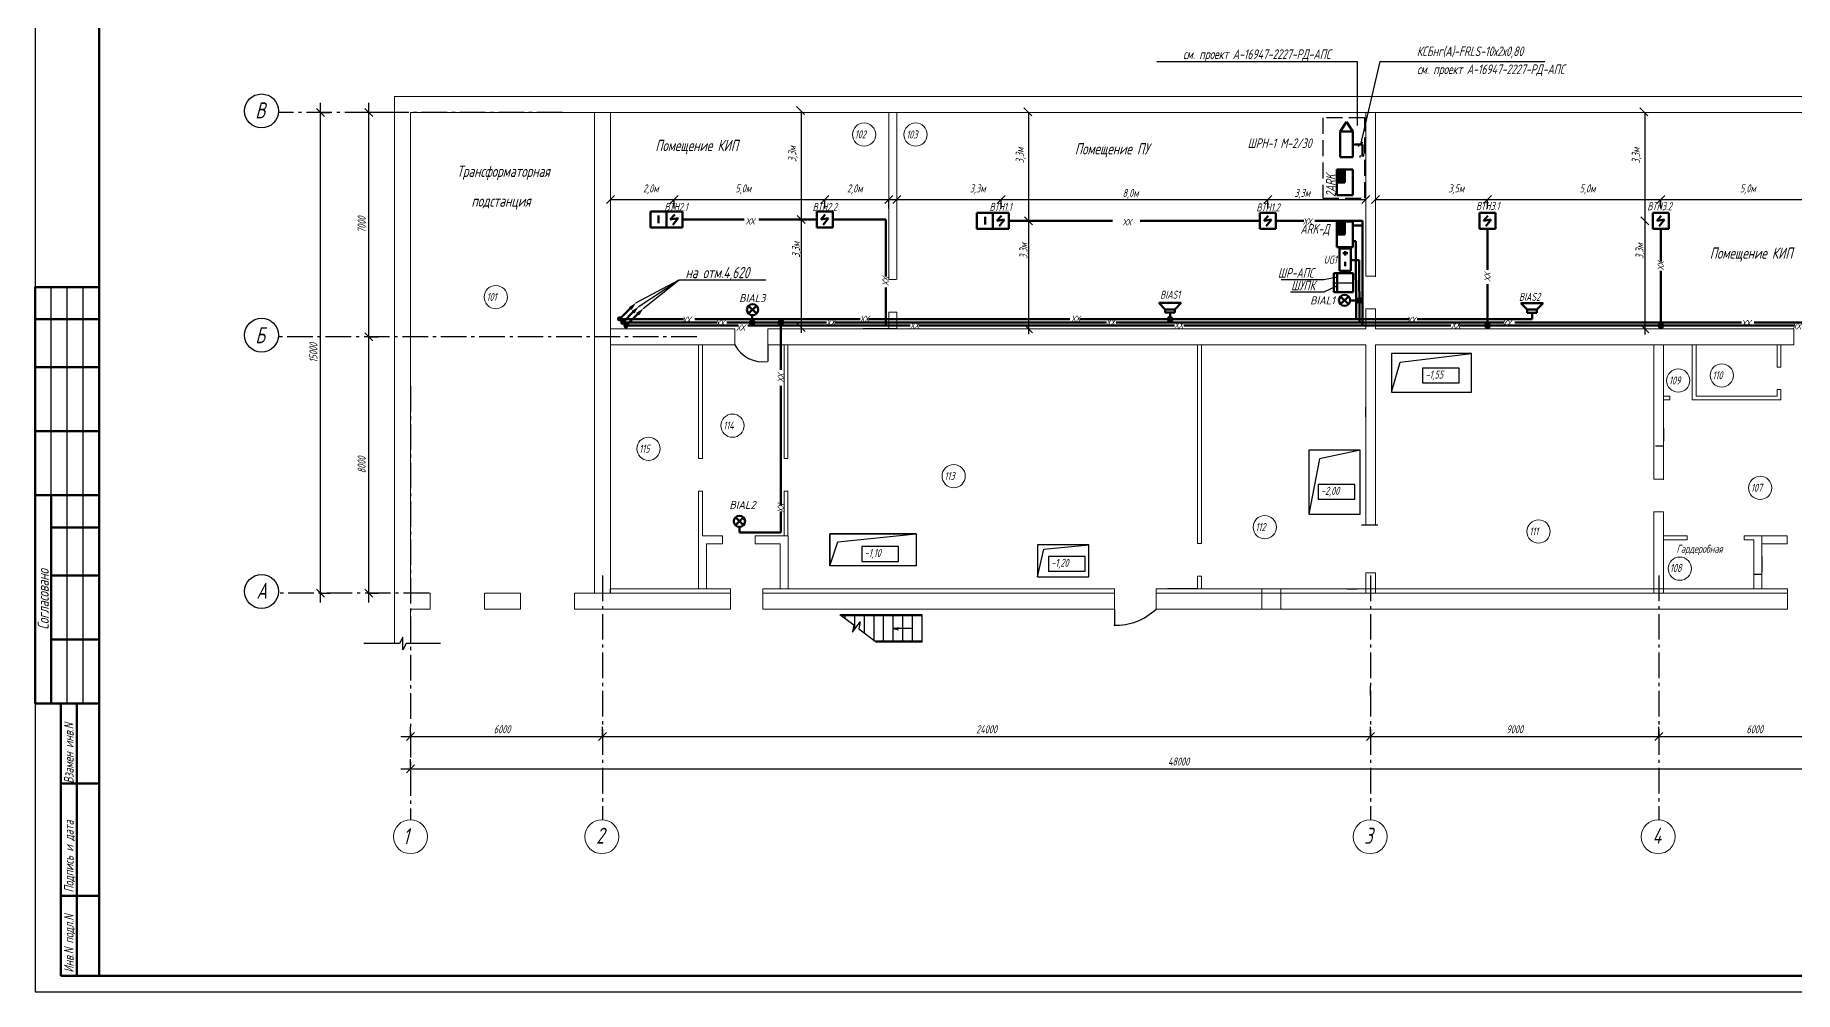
# Model space of a CAD drawing. Header units: millimetres. Extents: x 1866 to 7967, y 1263 to 3609.
# Drawn here: x 2739 to 3289, y 1268 to 1567 of the extents above; entities that cross this region are included whole.
import ezdxf
from ezdxf import colors
from ezdxf.entities.mleader import LeaderData, LeaderLine
from ezdxf.math import Vec2, Vec3

# ---------------------------------------------------------------- set-up
doc = ezdxf.new("R2010")
doc.units = ezdxf.units.MM
doc.linetypes.add('GOST2.303 6', pattern=[12, 8, -1.5, 1, -1.5])
doc.linetypes.add('gost5', pattern=[7, 5, -2, 0])
doc.layers.get('Defpoints').update_dxf_attribs({"color": 33})
for name, color, linetype, lineweight in [('Датчики (Вновь)', 2, 'Continuous', 50), ('ЗАГОЛОВКИ', 182, 'Continuous', 40), ('КаБель силовой (Вновь)', 1, 'Continuous', 60), ('Линия выноска', 137, 'Continuous', 25), ('линия связи', 3, 'Continuous', 60), ('Линия связи (Вновь)', 3, 'Continuous', 60), ('Рамка толстая', 7, 'Continuous', 60), ('Рамка тонкая', 5, 'Continuous', 25), ('СОУЭ', 160, 'Continuous', 60), ('стена', 7, 'Continuous', 20), ('Текст', 2, 'Continuous', 20), ('ТОНКИЕ', 150, 'Continuous', 9), ('Штампы', 252, 'Continuous', 25), ('Щиты пульты (Вновь)', 5, 'Continuous', 50), ('Эл. аппараты (Вновь)', 93, 'Continuous', 50)]:
    doc.layers.add(name, color=color, linetype=linetype, lineweight=lineweight)
doc.layers.add('оси', color=1, linetype='GOST2.303 6')
doc.layers.add('Размеры', color=5, linetype='Continuous')
doc.styles.add('Simplex', font='simplex.shx', dxfattribs={"width": 0.7, "oblique": 15})
doc.styles.get("Standard").update_dxf_attribs({"font": 'arial.ttf'})
doc.dimstyles.new('Cadet25_1', dxfattribs={"dimtxt": 2.5, "dimasz": 2.5, "dimexe": 3, "dimexo": 0, "dimgap": 1, "dimtad": 1, "dimdec": 0, "dimlfac": 100, "dimtxsty": 'Standard', "dimblk": 'OBLIQUE', "dimcen": -30, "dimdle": 3, "dimclrd": 256, "dimadec": 0, "dimazin": 0, "dimtfac": 1, "dimtdec": 0, "dimtmove": 0, "dimatfit": 0, "dimfxl": 0, "dimarcsym": 0})

# ---------------------------------------------------------------- blocks, each defined once
blk = doc.blocks.new('A$C551E481E')
at = {"layer": 'Рамка толстая'}
for p, q in [((20, 589), (20, 5)), ((20, 5), (836, 5))]:
    blk.add_line(p, q, dxfattribs=at)
at = {"layer": 'Рамка тонкая'}
for p, q in [((0, 594), (0, 0)), ((0, 0), (841, 0))]:
    blk.add_line(p, q, dxfattribs=at)
blk = doc.blocks.new('_Oblique')
at = {"color": 0, "linetype": 'ByBlock', "lineweight": -2}
blk.add_line((-0.5, -0.5), (0.5, 0.5), dxfattribs=at)
blk = doc.blocks.new('*D21')
at = {"lineweight": -2, "transparency": 16777216}
blk.add_line((2843.56, 1389.39), (2843.56, 1475.39), dxfattribs=at)
at = {"color": 0, "lineweight": -2, "transparency": 16777216}
for p, q in [((2843.56, 1472.39), (2846.56, 1472.39)), ((2843.56, 1392.39), (2846.56, 1392.39))]:
    blk.add_line(p, q, dxfattribs=at)
at = {"layer": 'Defpoints', "color": 0, "transparency": 16777216}
for p in [(2843.56, 1472.39), (2843.56, 1472.39), (2843.56, 1392.39)]:
    blk.add_point(p, dxfattribs=at)
at = {"lineweight": -2, "transparency": 16777216, "xscale": 2.5, "yscale": 2.5, "zscale": 2.5}
for p, rotation in [((2843.56, 1472.39), 90), ((2843.56, 1392.39), 270)]:
    blk.add_blockref('_Oblique', p, dxfattribs=dict(at, rotation=rotation))
at = {"color": 0, "transparency": 16777216, "insert": (2841.31, 1432.39), "char_height": 2.5, "attachment_point": 5, "rotation": 90, "style": 'Simplex'}
blk.add_mtext('8000', dxfattribs=at)
blk = doc.blocks.new('*D22')
at = {"lineweight": -2, "transparency": 16777216}
blk.add_line((2843.56, 1469.39), (2843.56, 1545.39), dxfattribs=at)
at = {"color": 0, "lineweight": -2, "transparency": 16777216}
for p, q in [((2848.47, 1542.39), (2840.56, 1542.39)), ((2843.56, 1472.39), (2846.56, 1472.39))]:
    blk.add_line(p, q, dxfattribs=at)
at = {"layer": 'Defpoints', "color": 0, "transparency": 16777216}
for p in [(2843.56, 1542.39), (2848.47, 1542.39), (2843.56, 1472.39)]:
    blk.add_point(p, dxfattribs=at)
at = {"lineweight": -2, "transparency": 16777216, "xscale": 2.5, "yscale": 2.5, "zscale": 2.5}
for p, rotation in [((2843.56, 1542.39), 90), ((2843.56, 1472.39), 270)]:
    blk.add_blockref('_Oblique', p, dxfattribs=dict(at, rotation=rotation))
at = {"color": 0, "transparency": 16777216, "insert": (2841.31, 1507.39), "char_height": 2.5, "attachment_point": 5, "rotation": 90, "style": 'Simplex'}
blk.add_mtext('7000', dxfattribs=at)
blk = doc.blocks.new('*D23')
at = {"lineweight": -2, "transparency": 16777216}
blk.add_line((2828.49, 1389.39), (2828.49, 1545.39), dxfattribs=at)
at = {"color": 0, "lineweight": -2, "transparency": 16777216}
for p, q in [((2828.49, 1542.39), (2831.49, 1542.39)), ((2828.49, 1392.39), (2831.49, 1392.39))]:
    blk.add_line(p, q, dxfattribs=at)
at = {"layer": 'Defpoints', "color": 0, "transparency": 16777216}
for p in [(2828.49, 1542.39), (2828.49, 1542.39), (2828.49, 1392.39)]:
    blk.add_point(p, dxfattribs=at)
at = {"lineweight": -2, "transparency": 16777216, "xscale": 2.5, "yscale": 2.5, "zscale": 2.5}
for p, rotation in [((2828.49, 1542.39), 90), ((2828.49, 1392.39), 270)]:
    blk.add_blockref('_Oblique', p, dxfattribs=dict(at, rotation=rotation))
at = {"color": 0, "transparency": 16777216, "insert": (2826.24, 1467.39), "char_height": 2.5, "attachment_point": 5, "rotation": 90, "style": 'Simplex'}
blk.add_mtext('15000', dxfattribs=at)
blk = doc.blocks.new('A$C16DF54B3')
at = {"layer": 'СОУЭ'}
for p, q in [((0.51, 2.99), (2.99, 0.51)), ((0.51, 0.51), (2.99, 2.99))]:
    blk.add_line(p, q, dxfattribs=at)
blk.add_circle((1.75, 1.75), 1.75, dxfattribs=at)
blk = doc.blocks.new('A$C1E84259F')
at = {"layer": 'СОУЭ'}
for p, q in [((0, 3), (7, 3)), ((2, 1), (0, 3)), ((2, 1), (2, 0)), ((5, 1), (2, 1)), ((5, 1), (7, 3)), ((5, 0), (5, 1)), ((2, 0), (5, 0))]:
    blk.add_line(p, q, dxfattribs=at)
blk = doc.blocks.new('_None')
blk = doc.blocks.new('A$C15B22022')
at = {"layer": 'Щиты пульты (Вновь)'}
for p, q in [((0, 6), (0, 0)), ((6, 6), (0, 6)), ((6, 0), (6, 6)), ((0, 1), (6, 1)), ((0, 0), (6, 0))]:
    blk.add_line(p, q, dxfattribs=at)

msp = doc.modelspace()

# ---------------------------------------------------------------- hatches: boundary and pattern name
at = {"layer": 'Датчики (Вновь)'}
for points in [[(3145.993, 1520.605), (3148.493, 1520.605), (3148.493, 1524.605), (3145.993, 1524.605)], [(3145.993, 1504.355), (3148.493, 1504.355), (3148.493, 1508.355), (3145.993, 1508.355)]]:
    msp.add_hatch(color=256, dxfattribs=at).paths.add_polyline_path(points)
at = {"layer": 'Эл. аппараты (Вновь)'}
msp.add_hatch(color=256, dxfattribs=at).paths.add_polyline_path([(2921.094, 1477.997, 1), (2922.694, 1477.997, 1)])
h = msp.add_hatch(color=256, dxfattribs=at)
edge = h.paths.add_edge_path()
edge.add_arc((2922.895, 1476.889), 0.8, 0, 360)
h = msp.add_hatch(color=256, dxfattribs=at)
edge = h.paths.add_edge_path()
edge.add_arc((2923.894, 1475.821), 0.8, 0, 360)

# ---------------------------------------------------------------- linework, layer by layer
for p, q in [((2938.961, 1512.444), (2938.961, 1515.259)), ((2986.059, 1512.444), (2986.059, 1515.259)), ((3006.059, 1512.444), (3006.059, 1515.259)), ((3041.089, 1512.444), (3041.089, 1515.259)), ((3124.475, 1512.444), (3124.475, 1515.259)), ((3193.059, 1512.444), (3193.059, 1515.259)), ((3247.25, 1512.444), (3247.25, 1515.259)), ((3145.087, 1489.279), (3151.087, 1489.279)), ((3008.559, 1474.891), (2998.046, 1474.891)), ((2968.195, 1469.891), (2968.195, 1464.722)), ((3163.059, 1455.128), (3165.74, 1464.516)), ((3165.74, 1464.516), (3188.059, 1467.128)), ((3155.059, 1447.412), (3155.059, 1450.412)), ((3248.059, 1443.793), (3248.059, 1439.78)), ((3153.254, 1437.031), (3140.542, 1434.299)), ((3248.059, 1438.193), (3245.559, 1438.193)), ((3140.542, 1434.299), (3137.254, 1417.031)), ((3153.67, 1413.731), (3158.828, 1413.731)), ((3014.571, 1410.882), (2987.571, 1410.882)), ((2987.571, 1410.882), (2987.571, 1400.882)), ((2987.571, 1400.882), (2990.067, 1408.364)), ((2990.067, 1408.364), (3014.571, 1410.882)), ((3068.496, 1407.421), (3052.496, 1407.421)), ((3052.496, 1407.421), (3052.496, 1397.421)), ((3054.414, 1406.045), (3068.496, 1407.421)), ((3052.496, 1397.421), (3054.414, 1406.045)), ((3278.759, 1403.774), (3278.759, 1399.043)), ((3276.374, 1398.24), (3278.874, 1398.24)), ((2919.059, 1392.436), (2919.059, 1393.736)), ((3102.509, 1393.736), (3093.177, 1393.736)), ((3149.153, 1393.736), (3152.432, 1393.736)), ((3016.406, 1385.543), (2991.011, 1385.543)), ((3016.406, 1377.043), (3016.406, 1385.543)), ((3076.509, 1387.391), (3076.509, 1382.506)), ((3016.406, 1385.243), (2991.405, 1385.243)), ((2992.406, 1384.479), (2992.406, 1385.243)), ((2995.406, 1381.154), (2995.406, 1385.243)), ((2998.406, 1379.903), (2998.406, 1385.243)), ((3001.406, 1377.343), (3001.406, 1385.243)), ((3004.406, 1377.343), (3004.406, 1385.243)), ((3007.406, 1377.343), (3007.406, 1385.243)), ((3007.406, 1381.293), (3009.022, 1381.667)), ((3013.406, 1381.293), (3007.406, 1381.293)), ((3007.406, 1381.293), (3009.022, 1380.919)), ((3010.406, 1377.343), (3010.406, 1385.243)), ((3013.406, 1377.343), (3013.406, 1385.243)), ((3016.406, 1377.343), (3001.762, 1377.343)), ((3016.406, 1377.043), (3002.156, 1377.043)), ((3156.559, 1360.411), (3156.559, 1363.411)), ((2856.559, 1360.403), (2856.559, 1357.398)), ((2853.559, 1347.605), (2919.559, 1347.605)), ((2856.559, 1347.605), (2856.559, 1350.605)), ((2913.559, 1347.605), (3159.559, 1347.605)), ((2916.559, 1347.605), (2916.559, 1350.605)), ((2916.559, 1347.605), (2916.559, 1350.605)), ((3153.559, 1347.605), (3249.559, 1347.605)), ((3156.559, 1347.605), (3156.559, 1350.605)), ((3156.559, 1347.605), (3156.559, 1350.605)), ((3243.559, 1347.605), (3309.559, 1347.605)), ((3246.559, 1347.605), (3246.559, 1350.605)), ((3246.559, 1347.605), (3246.559, 1350.605)), ((2853.559, 1337.537), (3339.559, 1337.537)), ((2856.559, 1337.537), (2856.559, 1340.537))]:
    msp.add_line(p, q)
at = {"lineweight": 60}
for p, q in [((2747.324, 1272.897), (2747.324, 1357.897)), ((2747.324, 1357.897), (2759.324, 1357.897)), ((2752.324, 1272.897), (2752.324, 1357.897)), ((2759.324, 1332.897), (2747.324, 1332.897)), ((2759.324, 1272.897), (2759.324, 1327.897)), ((2759.324, 1297.897), (2747.324, 1297.897)), ((2759.324, 1272.897), (2747.324, 1272.897))]:
    msp.add_line(p, q, dxfattribs=at)
at = {"color": 7, "lineweight": -3}
msp.add_line((2759.324, 1357.897), (2747.324, 1357.897), dxfattribs=at)
msp.add_line((2759.324, 1357.897), (2747.324, 1357.897), dxfattribs=at)
msp.add_line((2759.324, 1357.897), (2747.324, 1357.897), dxfattribs=at)
at = {"color": 7, "lineweight": 30}
msp.add_line((2759.324, 1272.897), (2759.324, 1357.897), dxfattribs=at)
at = {"color": 0, "linetype": 'ByBlock', "lineweight": -2}
for p, q in [((2857.809, 1348.855), (2855.309, 1346.355)), ((2915.309, 1346.355), (2917.809, 1348.855))]:
    msp.add_line(p, q, dxfattribs=at)
at = {"linetype": 'gost5'}
msp.add_lwpolyline([(3141.605, 1515.621), (3154.722, 1515.621), (3154.722, 1540.786), (3141.605, 1540.786)], close=True, dxfattribs=at)
for points in [[(3163.059, 1467.128), (3163.059, 1455.128), (3188.059, 1455.128), (3188.059, 1467.128)], [(3172.774, 1457.992), (3184.245, 1457.992), (3184.245, 1462.602), (3172.774, 1462.602)], [(3137.254, 1417.031), (3153.254, 1417.031), (3153.254, 1437.031), (3137.254, 1437.031)], [(3140.116, 1421.66), (3151.587, 1421.66), (3151.587, 1426.27), (3140.116, 1426.27)], [(2987.571, 1410.882), (3014.571, 1410.882), (3014.571, 1400.882), (2987.571, 1400.882)], [(3068.496, 1407.421), (3052.496, 1407.421), (3052.496, 1397.421), (3068.496, 1397.421)], [(2997.559, 1402.28), (3009.03, 1402.28), (3009.03, 1406.891), (2997.559, 1406.891)], [(3055.878, 1399.206), (3067.349, 1399.206), (3067.349, 1403.817), (3055.878, 1403.817)]]:
    msp.add_lwpolyline(points, close=True)
at = {"color": 6, "lineweight": 50}
for centre in [(3153.064, 1483.699), (2963.336, 1476.891), (2972.309, 1476.891), (3093.883, 1477.891), (3193.089, 1475.891), (3247.25, 1475.891)]:
    msp.add_circle(centre, 0.72, dxfattribs=at)
for centre, radius, start, end in [((2966.562, 1474.21), 9.623, 206.67278, 279.579), ((3077.137, 1400.131), 17.759, 267.35227, 314.16122)]:
    msp.add_arc(centre, radius, start, end)
msp.add_spline([(3153.334, 1528.359), (3153.334, 1528.918), (3154.411, 1528.918), (3154.411, 1529.416)], degree=3)
at = {"layer": 'Датчики (Вновь)', "color": 5}
for p, q in [((3148.993, 1539.466), (3146.993, 1536.466)), ((3150.993, 1536.466), (3148.993, 1539.466)), ((3150.993, 1536.466), (3146.993, 1536.466)), ((3146.993, 1536.466), (3146.993, 1528.466)), ((3150.993, 1528.466), (3150.993, 1536.466)), ((3146.993, 1528.466), (3150.993, 1528.466))]:
    msp.add_line(p, q, dxfattribs=at)
at = {"layer": 'Датчики (Вновь)'}
for p, q in [((3150.993, 1524.605), (3145.993, 1524.605)), ((3145.993, 1524.605), (3145.993, 1516.605)), ((3148.493, 1520.605), (3148.493, 1524.605)), ((3150.993, 1516.605), (3150.993, 1524.605)), ((3145.993, 1520.605), (3148.493, 1520.605)), ((3145.993, 1516.605), (3150.993, 1516.605)), ((3150.993, 1508.355), (3145.993, 1508.355)), ((3145.993, 1508.355), (3145.993, 1500.355)), ((3148.493, 1504.355), (3148.493, 1508.355)), ((3150.993, 1500.355), (3150.993, 1508.355)), ((3145.993, 1504.355), (3148.493, 1504.355)), ((3145.993, 1500.355), (3150.993, 1500.355))]:
    msp.add_line(p, q, dxfattribs=at)
at = {"layer": 'Датчики (Вновь)', "color": 2}
for p, q in [((2931.559, 1511.557), (2931.559, 1506.557)), ((2931.559, 1506.557), (2936.559, 1506.557)), ((2936.559, 1511.557), (2941.559, 1511.557)), ((2936.559, 1506.557), (2936.559, 1511.557)), ((2941.559, 1506.557), (2936.559, 1506.557)), ((2939.178, 1510.606), (2937.754, 1509.026)), ((2937.754, 1509.026), (2940.206, 1509.461)), ((2940.206, 1509.461), (2938.506, 1507.367)), ((2941.559, 1511.557), (2941.559, 1506.557)), ((2988.559, 1511.557), (2983.559, 1511.557)), ((2983.559, 1511.557), (2983.559, 1506.557)), ((2983.559, 1506.557), (2988.559, 1506.557)), ((2986.178, 1510.606), (2984.754, 1509.026)), ((2984.754, 1509.026), (2987.206, 1509.461)), ((2987.206, 1509.461), (2985.506, 1507.367)), ((2988.559, 1506.557), (2988.559, 1511.557)), ((3033.559, 1511.141), (3033.559, 1506.141)), ((3038.559, 1511.141), (3043.559, 1511.141)), ((3038.559, 1506.141), (3038.559, 1511.141)), ((3041.178, 1510.19), (3039.754, 1508.609)), ((3039.754, 1508.609), (3042.206, 1509.044)), ((3042.206, 1509.044), (3040.506, 1506.95)), ((3043.559, 1511.141), (3043.559, 1506.141)), ((3121.975, 1511.141), (3126.975, 1511.141)), ((3121.975, 1506.141), (3121.975, 1511.141)), ((3124.593, 1510.19), (3123.17, 1508.609)), ((3123.17, 1508.609), (3125.621, 1509.044)), ((3125.621, 1509.044), (3123.921, 1506.95)), ((3126.975, 1511.141), (3126.975, 1506.141)), ((3190.589, 1511.141), (3195.589, 1511.141)), ((3190.589, 1506.141), (3190.589, 1511.141)), ((3193.208, 1510.19), (3191.785, 1508.609)), ((3191.785, 1508.609), (3194.236, 1509.044)), ((3194.236, 1509.044), (3192.536, 1506.95)), ((3195.589, 1511.141), (3195.589, 1506.141)), ((3244.75, 1511.141), (3249.75, 1511.141)), ((3244.75, 1506.141), (3244.75, 1511.141)), ((3247.369, 1510.19), (3245.945, 1508.609)), ((3245.945, 1508.609), (3248.396, 1509.044)), ((3248.396, 1509.044), (3246.696, 1506.95)), ((3249.75, 1511.141), (3249.75, 1506.141)), ((3033.559, 1506.141), (3038.559, 1506.141)), ((3043.559, 1506.141), (3038.559, 1506.141)), ((3126.975, 1506.141), (3121.975, 1506.141)), ((3195.589, 1506.141), (3190.589, 1506.141)), ((3249.75, 1506.141), (3244.75, 1506.141))]:
    msp.add_line(p, q, dxfattribs=at)
at = {"layer": 'Датчики (Вновь)', "color": 1}
for p, q in [((2936.559, 1511.557), (2931.559, 1511.557)), ((2931.559, 1511.557), (2931.559, 1506.557)), ((2931.559, 1506.557), (2936.559, 1506.557)), ((2934.112, 1507.891), (2934.112, 1510.224)), ((2936.559, 1506.557), (2936.559, 1511.557)), ((3038.559, 1511.141), (3033.559, 1511.141)), ((3033.559, 1511.141), (3033.559, 1506.141)), ((3036.112, 1507.474), (3036.112, 1509.807)), ((3038.559, 1506.141), (3038.559, 1511.141)), ((3033.559, 1506.141), (3038.559, 1506.141))]:
    msp.add_line(p, q, dxfattribs=at)
at = {"layer": 'КаБель силовой (Вновь)'}
for p, q in [((2922.419, 1478.399), (2925.233, 1481.21)), ((2923.439, 1477.392), (2926.091, 1480.044)), ((2923.98, 1475.879), (2927.547, 1479.445))]:
    msp.add_line(p, q, dxfattribs=at)
for points in [[(2924.797, 1481.646), (2925.669, 1480.774), (2927.001, 1482.977)], [(2925.655, 1480.48), (2926.527, 1479.608), (2927.859, 1481.812)], [(2927.11, 1479.881), (2927.983, 1479.009), (2929.314, 1481.213)]]:
    msp.add_solid(points, dxfattribs=at)
at = {"layer": 'Линия выноска'}
for p, q in [((3089.708, 1558.337), (3152.331, 1558.337)), ((3152.331, 1558.337), (3152.296, 1538.327)), ((3159.472, 1558.337), (3153.381, 1532.466)), ((3159.472, 1558.337), (3210.959, 1558.337)), ((3154.089, 1533.173), (3152.674, 1531.759))]:
    msp.add_line(p, q, dxfattribs=at)
at = {"layer": 'Линия выноска', "linetype": 'ByBlock', "lineweight": -2}
msp.add_line((2940.168, 1486.777), (2940.168, 1486.777), dxfattribs=at)
for points in [[(2927.001, 1482.977), (2940.493, 1490.16)], [(2927.746, 1481.744), (2940.493, 1490.16)], [(2929.314, 1481.213), (2940.493, 1490.16)], [(2940.493, 1490.16), (2967.615, 1490.16)]]:
    msp.add_lwpolyline(points, dxfattribs=at)
at = {"layer": 'линия связи'}
for p, q in [((2941.559, 1509.057), (2960.857, 1509.057)), ((2965.393, 1509.057), (2983.559, 1509.057)), ((2988.559, 1509.057), (3005.059, 1509.057)), ((3005.059, 1509.057), (3005.059, 1491.195)), ((3043.559, 1508.641), (3075.955, 1508.641)), ((3084.591, 1508.641), (3121.975, 1508.641)), ((3126.975, 1508.641), (3135.708, 1508.641)), ((3139.122, 1508.641), (3154.059, 1508.641)), ((3154.059, 1508.641), (3154.059, 1475.891)), ((3193.089, 1493.278), (3193.089, 1506.141)), ((3247.25, 1495.867), (3247.25, 1506.141)), ((3150.388, 1499.959), (3146.86, 1499.959)), ((3146.86, 1499.959), (3146.86, 1492.952)), ((3149.417, 1498.453), (3147.83, 1498.453)), ((3148.624, 1497.768), (3148.624, 1499.139)), ((3148.624, 1494.448), (3148.624, 1495.819)), ((3150.388, 1492.952), (3150.388, 1499.959)), ((3146.86, 1492.952), (3150.388, 1492.952)), ((3247.25, 1475.891), (3247.25, 1492.959)), ((3005.059, 1487.825), (3005.059, 1475.891)), ((3193.089, 1475.891), (3193.089, 1488.839)), ((3206.997, 1477.891), (3206.997, 1479.874)), ((2924.327, 1475.891), (2958.812, 1475.891)), ((2962.003, 1475.891), (3012.674, 1475.891)), ((2972.309, 1462.085), (2972.309, 1476.891)), ((3015.36, 1475.891), (3095.28, 1475.891)), ((3098.176, 1475.891), (3181.58, 1475.891)), ((3184.323, 1475.891), (3288.853, 1475.891)), ((2972.309, 1419.858), (2972.309, 1457.072)), ((2959.339, 1413.034), (2959.339, 1411.266)), ((2972.309, 1411.266), (2972.309, 1417.869)), ((2959.339, 1411.266), (2972.309, 1411.266))]:
    msp.add_line(p, q, dxfattribs=at)
at = {"layer": 'линия связи', "color": 5}
for p, q in [((3151.979, 1502.204), (3152.059, 1477.891)), ((3093.883, 1477.891), (3093.883, 1479.874)), ((2922.416, 1477.891), (2941.853, 1477.891)), ((2945.364, 1477.891), (2997.092, 1477.891)), ((2999.695, 1477.891), (3062.55, 1477.891)), ((3065.665, 1477.891), (3168.507, 1477.891)), ((3171.111, 1477.891), (3206.997, 1477.891))]:
    msp.add_line(p, q, dxfattribs=at)
at = {"layer": 'линия связи', "color": 4}
for p, q in [((3153.013, 1496.357), (3153.059, 1476.873)), ((2963.336, 1479.111), (2963.336, 1476.891)), ((2922.969, 1476.891), (2952.43, 1476.888)), ((2955.393, 1476.888), (2986.528, 1476.886)), ((2989.131, 1476.886), (3074.014, 1476.879)), ((3077.086, 1476.879), (3198.146, 1476.869)), ((3201.557, 1476.869), (3272.473, 1476.864)), ((3276.376, 1476.863), (3302.808, 1476.861))]:
    msp.add_line(p, q, dxfattribs=at)
at = {"layer": 'Линия связи (Вновь)'}
for p, q in [((3154.059, 1532.466), (3150.993, 1532.466)), ((3154.059, 1528.918), (3154.059, 1532.466)), ((3154.059, 1507.177), (3150.993, 1507.177))]:
    msp.add_line(p, q, dxfattribs=at)
at = {"layer": 'Линия связи (Вновь)', "color": 5}
msp.add_line((3151.979, 1502.204), (3150.993, 1502.204), dxfattribs=at)
at = {"layer": 'Линия связи (Вновь)', "color": 4}
for p, q in [((3153.013, 1496.357), (3150.388, 1496.357)), ((3153.064, 1483.699), (3150.145, 1483.699))]:
    msp.add_line(p, q, dxfattribs=at)
at = {"layer": 'оси'}
for p, q in [((2904.046, 1542.391), (2815.313, 1542.391)), ((2946.07, 1472.391), (2815.313, 1472.391)), ((2856.559, 1457.089), (2856.559, 1321.61)), ((2916.559, 1397.839), (2916.559, 1321.61)), ((3156.559, 1397.839), (3156.559, 1321.61)), ((3246.559, 1397.839), (3246.559, 1321.61)), ((2862.375, 1392.391), (2815.313, 1392.391))]:
    msp.add_line(p, q, dxfattribs=at)
at = {"layer": 'Размеры'}
for p, q in [((2978.633, 1542.807), (2978.633, 1473.587)), ((3049.712, 1542.391), (3049.712, 1473.17)), ((3242.186, 1542.347), (3242.186, 1473.127)), ((2919.059, 1515.259), (3065.559, 1515.259)), ((3008.559, 1515.259), (3155.059, 1515.259)), ((3158.059, 1515.259), (3337.319, 1515.259)), ((2990.762, 1385.734), (2995.111, 1382.416)), ((2994.693, 1380.219), (2997.119, 1383.4)), ((2995.111, 1382.416), (2994.693, 1380.219)), ((2997.119, 1383.4), (2996.701, 1381.203)), ((2996.701, 1381.203), (3002.156, 1377.043)), ((2853.177, 1376.637), (2842.001, 1376.599)), ((2854.166, 1378.643), (2853.177, 1376.637)), ((2854.188, 1374.643), (2854.166, 1378.643)), ((2855.177, 1376.648), (2854.188, 1374.643)), ((2866.001, 1376.679), (2855.177, 1376.648))]:
    msp.add_line(p, q, dxfattribs=at)
at = {"layer": 'Размеры', "color": 255}
for centre in [(2810.045, 1542.9), (2810.045, 1472.9), (2810.045, 1392.9)]:
    msp.add_circle(centre, 5.293, dxfattribs=at)
at = {"layer": 'стена'}
for p, q in [((2851.559, 1542.391), (2851.559, 1547.391)), ((2851.559, 1547.391), (3341.282, 1547.391)), ((2851.559, 1376.631), (2851.559, 1542.391)), ((2856.559, 1392.391), (2856.559, 1542.391)), ((2856.559, 1542.391), (3336.282, 1542.391)), ((2914.059, 1392.391), (2914.059, 1542.391)), ((2919.059, 1392.391), (2919.059, 1542.391)), ((3006.059, 1542.391), (3006.059, 1490.291)), ((3008.559, 1542.391), (3008.559, 1490.291)), ((3155.059, 1491.291), (3155.059, 1542.391)), ((3158.059, 1491.116), (3158.059, 1542.391)), ((3006.059, 1490.291), (3008.358, 1490.291)), ((3155.059, 1491.291), (3158.059, 1491.291)), ((3006.059, 1480.091), (3006.059, 1474.891)), ((3006.059, 1480.091), (3008.559, 1480.091)), ((3008.559, 1480.091), (3008.559, 1474.891)), ((3155.059, 1474.891), (3155.059, 1481.091)), ((3155.059, 1481.091), (3158.059, 1481.091)), ((3158.059, 1474.891), (3158.059, 1481.091)), ((2919.059, 1474.891), (2957.963, 1474.891)), ((2957.963, 1474.891), (2957.963, 1469.891)), ((2968.259, 1474.891), (3155.059, 1474.891)), ((2968.259, 1474.891), (2968.259, 1469.891)), ((3158.059, 1474.891), (3288.807, 1474.891)), ((3288.807, 1469.891), (3288.807, 1474.891)), ((2919.059, 1469.891), (2957.963, 1469.891)), ((2946.559, 1469.891), (2946.559, 1434.436)), ((2947.759, 1469.891), (2947.759, 1434.436)), ((2968.259, 1469.891), (3155.059, 1469.891)), ((2973.309, 1469.745), (2973.309, 1434.436)), ((2974.509, 1469.745), (2974.509, 1434.436)), ((3102.509, 1469.769), (3102.509, 1407.836)), ((3103.709, 1469.769), (3103.709, 1407.836)), ((3155.059, 1413.731), (3155.059, 1469.891)), ((3158.059, 1469.891), (3288.807, 1469.891)), ((3158.059, 1413.731), (3158.059, 1469.891)), ((3245.059, 1427.891), (3245.059, 1469.891)), ((3248.059, 1427.716), (3248.059, 1469.891)), ((3257.059, 1452.691), (3257.059, 1469.891)), ((3258.259, 1453.891), (3258.259, 1469.891)), ((3283.559, 1462.927), (3283.559, 1469.891)), ((3284.759, 1462.927), (3284.759, 1469.891)), ((3283.559, 1462.927), (3284.759, 1462.927)), ((3250.059, 1453.891), (3248.059, 1453.891)), ((3250.059, 1452.691), (3248.059, 1452.691)), ((3250.059, 1453.891), (3250.059, 1452.691)), ((3284.759, 1452.691), (3257.059, 1452.691)), ((3283.559, 1453.891), (3258.259, 1453.891)), ((3283.559, 1453.891), (3283.559, 1455.927)), ((3283.559, 1455.927), (3284.759, 1455.927)), ((3284.759, 1452.691), (3284.759, 1455.927)), ((2946.559, 1434.436), (2947.759, 1434.436)), ((2973.32, 1434.436), (2974.52, 1434.436)), ((2946.559, 1424.236), (2946.559, 1393.736)), ((2946.559, 1424.236), (2947.759, 1424.236)), ((2947.759, 1424.236), (2947.759, 1410.266)), ((2973.309, 1424.236), (2973.309, 1410.266)), ((2973.32, 1424.236), (2974.52, 1424.236)), ((2974.509, 1424.236), (2974.509, 1410.121)), ((3245.059, 1427.891), (3248.059, 1427.891)), ((3155.059, 1413.731), (3158.059, 1413.731)), ((3245.059, 1392.391), (3245.059, 1417.691)), ((3245.059, 1417.691), (3248.059, 1417.691)), ((3248.059, 1392.391), (3248.059, 1417.691)), ((2947.759, 1410.266), (2954.013, 1410.266)), ((2949.059, 1407.736), (2954.013, 1407.736)), ((2949.059, 1407.736), (2954.013, 1407.736)), ((2949.059, 1393.736), (2949.059, 1407.736)), ((2954.013, 1410.266), (2954.013, 1407.736)), ((2964.309, 1410.266), (2972.059, 1410.266)), ((2964.309, 1410.266), (2964.309, 1407.736)), ((2964.309, 1407.736), (2972.059, 1407.736)), ((2964.309, 1407.736), (2972.059, 1407.736)), ((2972.059, 1410.266), (2974.559, 1410.266)), ((2972.059, 1407.736), (2972.059, 1393.736)), ((2974.559, 1410.266), (2974.559, 1393.736)), ((3102.509, 1407.836), (3103.709, 1407.836)), ((3248.059, 1410.236), (3255.474, 1410.236)), ((3255.474, 1409.036), (3248.059, 1409.036)), ((3255.474, 1409.036), (3255.474, 1410.236)), ((3273.274, 1410.236), (3286.734, 1410.236)), ((3273.274, 1409.036), (3273.274, 1410.236)), ((3276.259, 1409.036), (3273.274, 1409.036)), ((3276.259, 1409.036), (3276.259, 1393.736)), ((3278.759, 1410.236), (3278.759, 1393.736)), ((3278.759, 1407.762), (3286.734, 1407.762)), ((3286.734, 1407.762), (3286.734, 1410.236)), ((3102.509, 1397.636), (3102.509, 1393.736)), ((3102.509, 1397.636), (3103.709, 1397.636)), ((3103.709, 1397.636), (3103.709, 1393.736)), ((3155.059, 1392.391), (3155.059, 1398.731)), ((3155.059, 1398.731), (3158.059, 1398.731)), ((3158.059, 1392.391), (3158.059, 1398.731)), ((2851.559, 1392.391), (2851.559, 1387.391)), ((2856.559, 1392.391), (2862.759, 1392.391)), ((2862.759, 1392.391), (2862.759, 1387.391)), ((2879.752, 1392.391), (2890.898, 1392.391)), ((2879.752, 1392.391), (2879.752, 1387.391)), ((2890.898, 1392.391), (2890.898, 1387.391)), ((2907.867, 1392.391), (2956.559, 1392.391)), ((2907.867, 1392.391), (2907.867, 1387.391)), ((2919.059, 1393.736), (2956.559, 1393.736)), ((2946.559, 1393.736), (2949.059, 1393.736)), ((2956.559, 1393.736), (2956.559, 1387.391)), ((2966.631, 1393.736), (2966.631, 1387.391)), ((2966.631, 1393.736), (3076.509, 1393.736)), ((2966.631, 1392.391), (3076.509, 1392.391)), ((3076.509, 1393.736), (3076.509, 1387.391)), ((3089.509, 1393.736), (3286.759, 1393.736)), ((3089.509, 1393.736), (3089.509, 1387.391)), ((3089.509, 1392.391), (3286.759, 1392.391)), ((3122.559, 1393.736), (3122.559, 1387.391)), ((3128.542, 1393.736), (3128.542, 1387.391)), ((3286.759, 1393.736), (3286.759, 1387.391)), ((2856.559, 1376.652), (2856.559, 1387.391)), ((2856.559, 1387.391), (2862.759, 1387.391)), ((2879.752, 1387.391), (2890.898, 1387.391)), ((2907.867, 1387.391), (2956.559, 1387.391)), ((2966.631, 1387.391), (3076.509, 1387.391)), ((3089.509, 1387.391), (3286.759, 1387.391))]:
    msp.add_line(p, q, dxfattribs=at)
at = {"layer": 'стена', "color": 7, "lineweight": -3}
msp.add_line((2759.324, 1357.897), (2747.324, 1357.897), dxfattribs=at)
msp.add_line((2759.324, 1357.897), (2747.324, 1357.897), dxfattribs=at)
at = {"layer": 'ТОНКИЕ', "color": 255}
for centre in [(2998.29, 1535.53), (3014.373, 1535.515), (2883.236, 1484.792), (3252.669, 1458.725), (3266.256, 1460.339), (2957.184, 1444.652), (2930.942, 1437.425), (3026.285, 1428.887), (3278.264, 1425.211), (3123.471, 1412.951), (3209.023, 1411.595), (3253.153, 1400)]:
    msp.add_circle(centre, 3.626, dxfattribs=at)
at = {"layer": 'ТОНКИЕ', "color": 255, "ltscale": 0.2}
for centre in [(2856.559, 1316.311), (2916.38, 1316.308), (3156.38, 1316.308), (3246.38, 1316.308)]:
    msp.add_circle(centre, 5.293, dxfattribs=at)
at = {"layer": 'Штампы', "lineweight": 60}
for p, q in [((2739.324, 1357.976), (2739.324, 1487.976)), ((2739.324, 1357.897), (2739.324, 1487.897)), ((2739.324, 1487.897), (2759.324, 1487.897)), ((2739.324, 1477.897), (2759.324, 1477.897)), ((2739.324, 1462.897), (2759.324, 1462.897)), ((2739.324, 1442.897), (2759.324, 1442.897)), ((2739.324, 1422.897), (2759.324, 1422.897)), ((2744.324, 1357.897), (2744.324, 1422.897)), ((2744.324, 1412.897), (2759.324, 1412.897)), ((2744.324, 1397.897), (2759.324, 1397.897)), ((2744.324, 1377.897), (2759.324, 1377.897)), ((2739.324, 1357.897), (2759.324, 1357.897)), ((2747.324, 1357.897), (2759.324, 1357.897))]:
    msp.add_line(p, q, dxfattribs=at)
at = {"layer": 'Штампы', "color": 5}
for p, q in [((2744.324, 1422.897), (2744.324, 1487.897)), ((2749.324, 1357.897), (2749.324, 1487.897)), ((2754.324, 1357.897), (2754.324, 1487.897))]:
    msp.add_line(p, q, dxfattribs=at)

# ---------------------------------------------------------------- block references
at = {"rotation": 270}
msp.add_blockref('A$C15B22022', (3145.087, 1492.279), dxfattribs=at)
at = {"xscale": 2.5, "yscale": 2.5, "zscale": 2.5, "rotation": 180}
for p in [(2916.559, 1347.605), (3156.559, 1347.605), (3246.559, 1347.605), (2856.559, 1337.537)]:
    msp.add_blockref('_Oblique', p, dxfattribs=at)
at = {"xscale": 2.5, "yscale": 2.5, "zscale": 2.5}
for p in [(3156.559, 1347.605), (3246.559, 1347.605)]:
    msp.add_blockref('_Oblique', p, dxfattribs=at)
at = {"layer": 'Датчики (Вновь)', "xscale": -1}
for name, p in [('A$C16DF54B3', (3150.147, 1482.029)), ('A$C16DF54B3', (2965.192, 1479.108)), ('A$C1E84259F', (3097.383, 1479.944)), ('A$C1E84259F', (3210.497, 1479.874)), ('A$C16DF54B3', (2961.089, 1413.034))]:
    msp.add_blockref(name, p, dxfattribs=at)
at = {"layer": 'Размеры', "xscale": 2.5, "yscale": 2.5, "zscale": 2.5}
for p, rotation in [((2978.406, 1543.034), 90), ((3049.486, 1542.617), 90), ((3241.959, 1542.574), 90), ((2919.059, 1515.259), 180), ((2938.961, 1515.259), 180), ((2986.059, 1515.259), 180), ((3006.059, 1515.259), 180), ((3008.559, 1515.259), 180), ((3041.089, 1515.259), 180), ((3124.475, 1515.259), 180), ((3155.059, 1515.259), 180), ((3158.059, 1515.259), 180), ((3193.059, 1515.259), 180), ((3247.25, 1515.259), 180), ((2978.633, 1509.057), 90), ((3049.712, 1508.641), 90), ((3242.229, 1508.597), 90), ((2978.633, 1475.307), 90), ((3049.712, 1474.891), 90), ((3242.186, 1474.847), 90)]:
    msp.add_blockref('_Oblique', p, dxfattribs=dict(at, rotation=rotation))
at = {"layer": 'Рамка толстая'}
msp.add_blockref('A$C551E481E', (2739.324, 1267.897), dxfattribs=at)

# ---------------------------------------------------------------- texts
at = {"style": 'Simplex', "oblique": 15, "width": 0.7}
for s, p in [('-1,55', (3173.684, 1459.364)), ('-2,00', (3141.026, 1423.032)), ('-1,10', (2998.469, 1403.652)), ('-1,20', (3056.788, 1400.579)), ('6000', (2882.601, 1348.605))]:
    msp.add_text(s, height=2.5, dxfattribs=at).set_placement(p)
at = {"color": 7, "style": 'Simplex', "oblique": 15, "width": 0.7}
for s, p in [('Взамен инв.N', (2751.324, 1332.897)), ('Подпись и дата', (2751.324, 1298.897)), ('Инв.N подл.N', (2751.324, 1273.897))]:
    msp.add_text(s, height=3, rotation=90, dxfattribs=at).set_placement(p)
at = {"char_height": 2.5, "attachment_point": 5, "style": 'Simplex'}
for s, insert in [('24000', (3036.559, 1349.855)), ('9000', (3201.559, 1349.855)), ('6000', (3276.559, 1349.855)), ('48000', (3096.559, 1339.787))]:
    msp.add_mtext(s, dxfattribs=dict(at, insert=insert))
at = {"layer": 'ЗАГОЛОВКИ', "color": 255, "style": 'Simplex', "oblique": 15, "width": 0.7}
for s, p in [('В', (2808.084, 1540.572)), ('Б', (2808.084, 1470.385)), ('А', (2808.449, 1390.621)), ('1', (2854.195, 1313.964)), ('2', (2914.567, 1314.146)), ('3', (3154.58, 1314.119)), ('4', (3244.58, 1314.119))]:
    msp.add_text(s, height=5, dxfattribs=at).set_placement(p)
at = {"layer": 'Линия выноска', "color": 2, "insert": (2942.493, 1494.185), "char_height": 3.5, "attachment_point": 1, "style": 'Simplex'}
msp.add_mtext('на отм.4,620', dxfattribs=at)
at = {"layer": 'Линия связи (Вновь)', "style": 'Simplex', "oblique": 15, "width": 0.7}
for p in [(2961.351, 1507.438), (3079.074, 1507.15), (3135.434, 1507.419), (2997.035, 1476.982), (3063.008, 1477.028), (2941.393, 1476.669), (2951.885, 1475.667), (2958.33, 1474.252), (2986.452, 1475.894), (3012.671, 1474.917), (3073.908, 1475.905), (3095.218, 1474.978), (3167.88, 1476.669), (3181.727, 1475.001), (3197.688, 1475.648), (3272.497, 1475.642), (3288.261, 1474.669)]:
    msp.add_text('ХХ', height=2, dxfattribs=at).set_placement(p)
for p in [(3248.203, 1493.154), (3006.012, 1488.333), (3194.043, 1489.661), (2973.262, 1458.172), (2973.262, 1417.521)]:
    msp.add_text('ХХ', height=2, rotation=90, dxfattribs=at).set_placement(p)
at = {"layer": 'Размеры', "lineweight": 35, "char_height": 2.5, "attachment_point": 5, "style": 'Simplex'}
for s, insert in [('2,0м', (2931.661, 1518.429)), ('5,0м', (2960.543, 1518.429)), ('2,0м', (2995.385, 1518.429)), ('3,3м', (3033.789, 1518.429)), ('8,0м', (3081.543, 1517.022)), ('3,3м', (3135.189, 1517.022)), ('3,5м', (3183.289, 1518.429)), ('5,0м', (3224.323, 1518.429)), ('5,0м', (3274.409, 1518.429))]:
    msp.add_mtext(s, dxfattribs=dict(at, insert=insert))
at = {"layer": 'стена', "color": 5, "lineweight": 35, "style": 'Simplex', "oblique": 15, "width": 0.7}
for p in [(2977.095, 1526.982), (3048.174, 1526.565), (3240.647, 1526.522), (2978.252, 1497.128), (3049.332, 1496.711), (3241.805, 1496.668)]:
    msp.add_text('3,3м', height=2.5, rotation=90, dxfattribs=at).set_placement(p)
at = {"layer": 'Текст', "style": 'Simplex', "oblique": 15, "width": 0.7}
for s, height, p in [('Помещение КИП', 3.5, (2933.066, 1530.375)), ('ШРН-1 М-2/30', 3, (3118.114, 1531.315)), ('Помещение ПУ', 3.5, (3064.154, 1529.334)), ('Трансформаторная', 3.5, (2871.075, 1522.305)), ('подстанция', 3.5, (2875.619, 1513.03)), ('Помещение КИП', 3.5, (3262.52, 1496.774))]:
    msp.add_text(s, height=height, dxfattribs=at).set_placement(p)
at = {"layer": 'Текст', "color": 5, "style": 'Simplex', "oblique": 15, "width": 0.7}
msp.add_text('2ARK', height=3, rotation=90, dxfattribs=at).set_placement((3145.608, 1516.033))
at = {"layer": 'Текст', "color": 2, "lineweight": -3, "style": 'Simplex', "oblique": 15, "width": 0.7}
for s, p in [('ВТН2.1', (2935.904, 1511.684)), ('ВТН2.2', (2982.213, 1511.684)), ('ВТН1.1', (3037.47, 1511.684)), ('ВТН3.1', (3189.492, 1512.003)), ('ВТН3.2', (3243.01, 1511.892))]:
    msp.add_text(s, height=2.5, dxfattribs=at).set_placement(p)
at = {"layer": 'Текст', "color": 2, "style": 'Simplex', "oblique": 15, "width": 0.7}
msp.add_text('ВТН1.2', height=2.5, dxfattribs=at).set_placement((3120.849, 1511.532))
at = {"layer": 'Текст', "color": 5, "style": 'Simplex', "oblique": 15, "width": 0.7}
msp.add_text('ARK-Д', height=3, dxfattribs=at).set_placement((3134.635, 1504.597))
at = {"layer": 'Текст', "color": 1, "lineweight": -3, "style": 'Simplex', "oblique": 15, "width": 0.7}
msp.add_text('UG1', height=2.5, dxfattribs=at).set_placement((3141.878, 1495.232))
at = {"layer": 'Текст', "color": 0, "style": 'Simplex', "oblique": 15, "width": 0.7}
for s, p in [('BIАS1', (3090.778, 1484.276)), ('BIАS2', (3202.9, 1483.604))]:
    msp.add_text(s, height=2.5, dxfattribs=at).set_placement(p)
at = {"layer": 'Текст', "char_height": 3, "attachment_point": 5, "style": 'Simplex'}
for s, insert, width in [('см. проект А-16947-2227-РД-АПС', (3121.006, 1560.216), 63.77558), ('КСБнг(А)-FRLS-10х2х0,80', (3187.609, 1561.176), 63.57116), ('см. проект А-16947-2227-РД-АПС', (3194.101, 1555.499), 63.77558)]:
    msp.add_mtext(s, dxfattribs=dict(at, insert=insert, width=width))
at = {"layer": 'Текст', "char_height": 2.5, "attachment_point": 6, "style": 'Simplex'}
for s, width, heights, insert in [('{\\W0.9;BIAL3}', 10.36815, [2.58], (2967.475, 1484.464)), ('{\\W0.9;BIAL1}', 9.45524, [0], (3145.395, 1483.757)), ('{\\W0.9;BIAL2}', 9.78836, [0], (2964.384, 1419.897))]:
    msp.add_mtext_dynamic_manual_height_columns(s, width=width, gutter_width=12.5, heights=heights, dxfattribs=dict(at, insert=insert))
at = {"layer": 'ТОНКИЕ', "color": 255, "style": 'Simplex', "oblique": 15, "width": 0.7}
for s, p in [('102', (2995.376, 1534.32)), ('103', (3011.459, 1534.305)), ('101', (2880.322, 1483.583)), ('109', (3249.755, 1457.515)), ('110', (3263.342, 1459.129)), ('114', (2954.27, 1443.442)), ('115', (2928.028, 1436.215)), ('113', (3023.371, 1427.677)), ('107', (3275.35, 1424.001)), ('112', (3120.557, 1411.741)), ('111', (3206.109, 1410.385)), ('Гардеробная', (3252.1, 1404.942)), ('108', (3250.059, 1398.957))]:
    msp.add_text(s, height=2.5, dxfattribs=at).set_placement(p)
at = {"layer": 'Штампы', "color": 2, "insert": (2741.824, 1390.397), "char_height": 3.5, "width": 65, "attachment_point": 5, "rotation": 90, "style": 'Simplex'}
msp.add_mtext('Согласовано ', dxfattribs=at)

# ---------------------------------------------------------------- dimensions: what is measured, and where the dimension line sits
for base, p1, p2, picture, middle in [((2828.487, 1542.391), (2828.487, 1392.391), (2828.487, 1542.391), '*D23', (2826.237, 1467.391)), ((2843.557, 1542.391), (2843.557, 1472.391), (2848.472, 1542.391), '*D22', (2841.307, 1507.391)), ((2843.557, 1472.391), (2843.557, 1392.391), (2843.557, 1472.391), '*D21', (2841.307, 1432.391))]:
    dim = msp.add_linear_dim(base=base, p1=p1, p2=p2, angle=90, dimstyle='Cadet25_1', override={"dimtxsty": 'Simplex'})
    dim.commit()
    dim.dimension.update_dxf_attribs({"geometry": picture, "text_midpoint": middle})

# ---------------------------------------------------------------- leaders
at = {"layer": 'Линия выноска', "lineweight": 20}
ml = msp.add_multileader_mtext('Standard', dxfattribs=at)
ml.set_content('ШР-АПС', color=2, style='Simplex')
ml.set_leader_properties()
ml.set_arrow_properties(name='NONE')
ml.build(insert=Vec2(0, 0))
ml.multileader.update_dxf_attribs({"text_left_attachment_type": 6, "text_right_attachment_type": 6, "dogleg_length": 0})
ctx = ml.context
ctx.base_point, ctx.char_height, ctx.plane_origin = Vec3(3124.409, 1490.22), 3, Vec3(3217.207, 1448.588)
ctx.left_attachment, ctx.right_attachment, ctx.text_align_type = 6, 6, 1
notes = []
notes.append((ctx, [(0, (1, 1, 0), (3141.922, 1490.22), (-1, 0), 0, [(1, [(3146.087, 1490.994)], 0, [])])]))
ctx.mtext.insert, ctx.mtext.alignment, ctx.mtext.line_spacing_factor, ctx.mtext.flow_direction = Vec3(3133.166, 1493.82), 2, 0.8, 5
ml = msp.add_multileader_mtext('Standard', dxfattribs=at)
ml.set_content('ШУПК', color=2, style='Simplex')
ml.set_leader_properties()
ml.set_arrow_properties(name='NONE')
ml.build(insert=Vec2(0, 0))
ml.multileader.update_dxf_attribs({"text_left_attachment_type": 6, "text_right_attachment_type": 6, "dogleg_length": 0})
ctx = ml.context
ctx.base_point, ctx.char_height, ctx.plane_origin = Vec3(3129.001, 1486.329), 3, Vec3(3217.19, 1444.697)
ctx.left_attachment, ctx.right_attachment, ctx.text_align_type = 6, 6, 1
notes.append((ctx, [(0, (1, 1, 0), (3141.905, 1486.329), (-1, 0), 0, [(1, [(3146.087, 1488.265)], 0, [])])]))
ctx.mtext.insert, ctx.mtext.alignment, ctx.mtext.line_spacing_factor, ctx.mtext.flow_direction = Vec3(3135.453, 1489.929), 2, 0.8, 5
for ctx, leaders in notes:
    for number, flags, end, landing, length, lines in leaders:
        leader = LeaderData()
        leader.index, (leader.has_last_leader_line, leader.has_dogleg_vector, leader.attachment_direction) = number, flags
        leader.last_leader_point, leader.dogleg_vector, leader.dogleg_length = Vec3(end), Vec3(landing), length
        for number, points, colour, breaks in lines:
            line = LeaderLine()
            line.index, line.vertices, line.color, line.breaks = number, Vec3.list(points), colors.encode_raw_color(colour), breaks
            leader.lines.append(line)
        ctx.leaders.append(leader)

doc.saveas('drawing.dxf')
